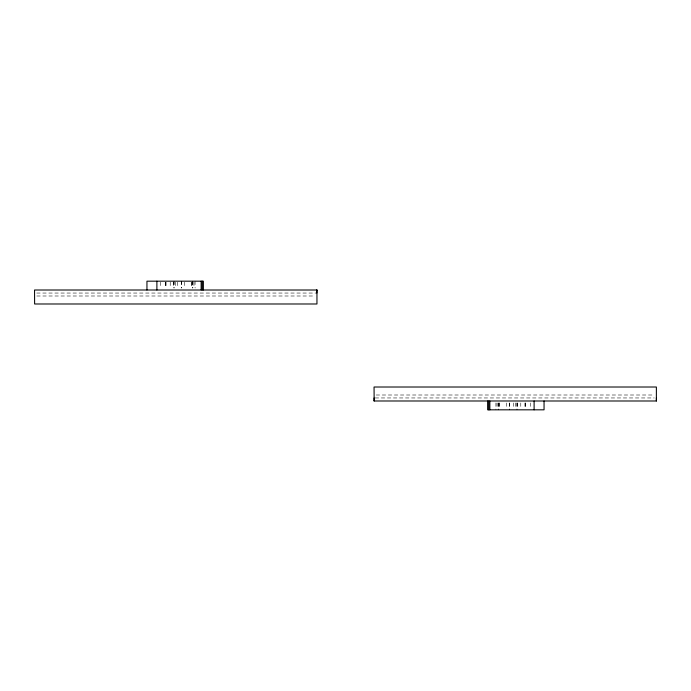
<?xml version="1.0" encoding="UTF-8"?>
<svg xmlns="http://www.w3.org/2000/svg" width="691" height="691" viewBox="0 0 691 691"><rect width="100%" height="100%" fill="white"/><g stroke="black" fill="none" stroke-linecap="round" stroke-linejoin="round"><path stroke-width="0.52" stroke-dasharray="3.46 2.59" d="M36.701 293.044L315.77 293.044M36.778 295.998L314.802 295.998M376.198 395.002L654.222 395.002M375.23 397.956L654.299 397.956M530.412 402.957L530.412 408.847M525.48 402.957L525.48 408.847M525.307 402.957L525.307 408.847M524.927 402.957L524.927 408.847M520.781 402.957L520.781 408.847M517.645 402.957L517.645 408.847M517.369 402.957L517.369 409.823M516.713 402.957L516.713 409.823M515.365 402.957L515.365 408.847M513.43 402.957L513.43 408.847M509.492 402.957L509.492 409.823M509.353 402.957L509.353 409.823M506.736 402.957L506.736 408.847M499.204 402.957L499.204 408.847M499.101 402.957L499.101 408.847M498.479 402.957L498.479 409.823M498.142 402.957L498.142 409.823M497.028 402.957L497.028 408.847M495.922 402.957L495.922 409.823M195.078 281.177L195.078 288.043M193.972 282.153L193.972 288.043M192.858 281.177L192.858 288.043M192.521 281.177L192.521 288.043M191.899 282.153L191.899 288.043M191.796 282.153L191.796 288.043M184.264 282.153L184.264 288.043M181.647 281.177L181.647 288.043M181.508 281.177L181.508 288.043M177.57 282.153L177.57 288.043M175.635 282.153L175.635 288.043M174.287 281.177L174.287 288.043M173.631 281.177L173.631 288.043M173.355 282.153L173.355 288.043M170.219 282.153L170.219 288.043M166.073 282.153L166.073 288.043M165.693 282.153L165.693 288.043M165.52 282.153L165.52 288.043M160.588 282.153L160.588 288.043"/><path stroke-width="1.04" d="M316.841 293.044L316.841 290.004M374.081 397.956L374.159 400.996L374.047 387.012L656.381 387.012L656.372 400.987M656.381 397.956L656.45 400.996L374.047 400.987M544.05 400.996L544.05 409.823L487.639 409.823L487.639 400.996M534.108 400.996L534.108 409.823M489.85 400.996L489.85 409.823M488.744 400.996L488.744 409.823M203.361 290.004L203.361 281.177L146.95 281.177L146.95 290.004M202.256 281.177L202.256 290.004M201.15 281.177L201.15 290.004M156.892 281.177L156.892 290.004M316.953 290.013L34.55 290.004L34.619 303.988L316.953 303.988L316.953 290.013"/></g></svg>
